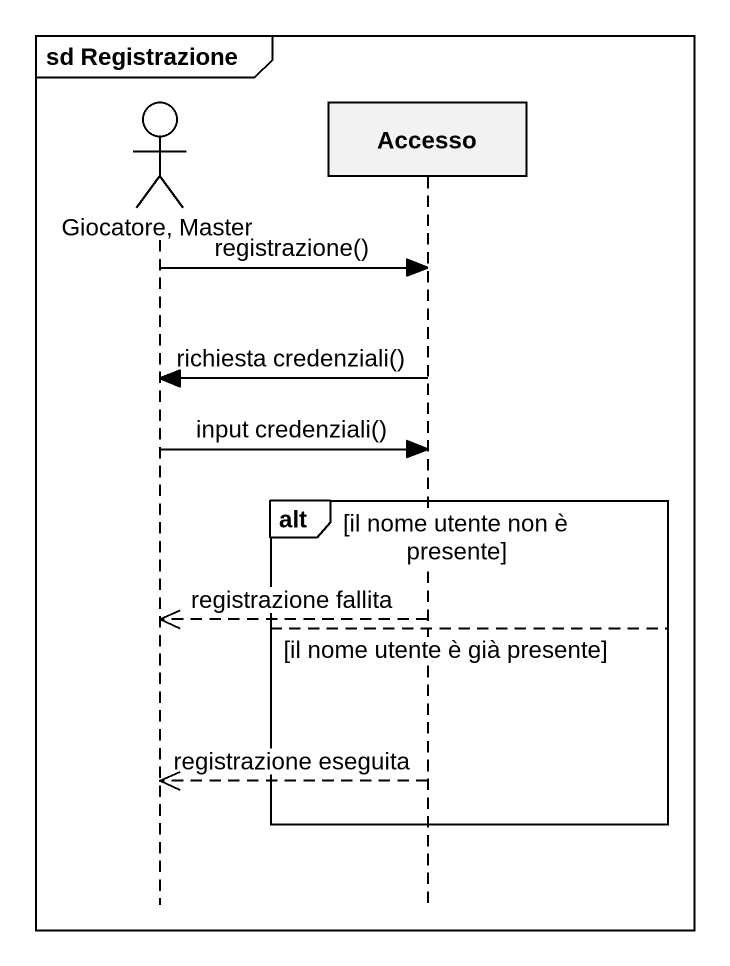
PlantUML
@startuml
mainframe sd Registrazione
hide footbox
actor "Giocatore, Master" as Giocatore_Master
participant Accesso

Giocatore_Master -> Accesso : registrazione()
Accesso -> Giocatore_Master : richiesta credenziali()
Giocatore_Master -> Accesso : input credenziali()
alt il nome utente non è presente
  Accesso -->> Giocatore_Master : registrazione fallita
else il nome utente è già presente
  Accesso -->> Giocatore_Master : registrazione eseguita
end
@enduml
